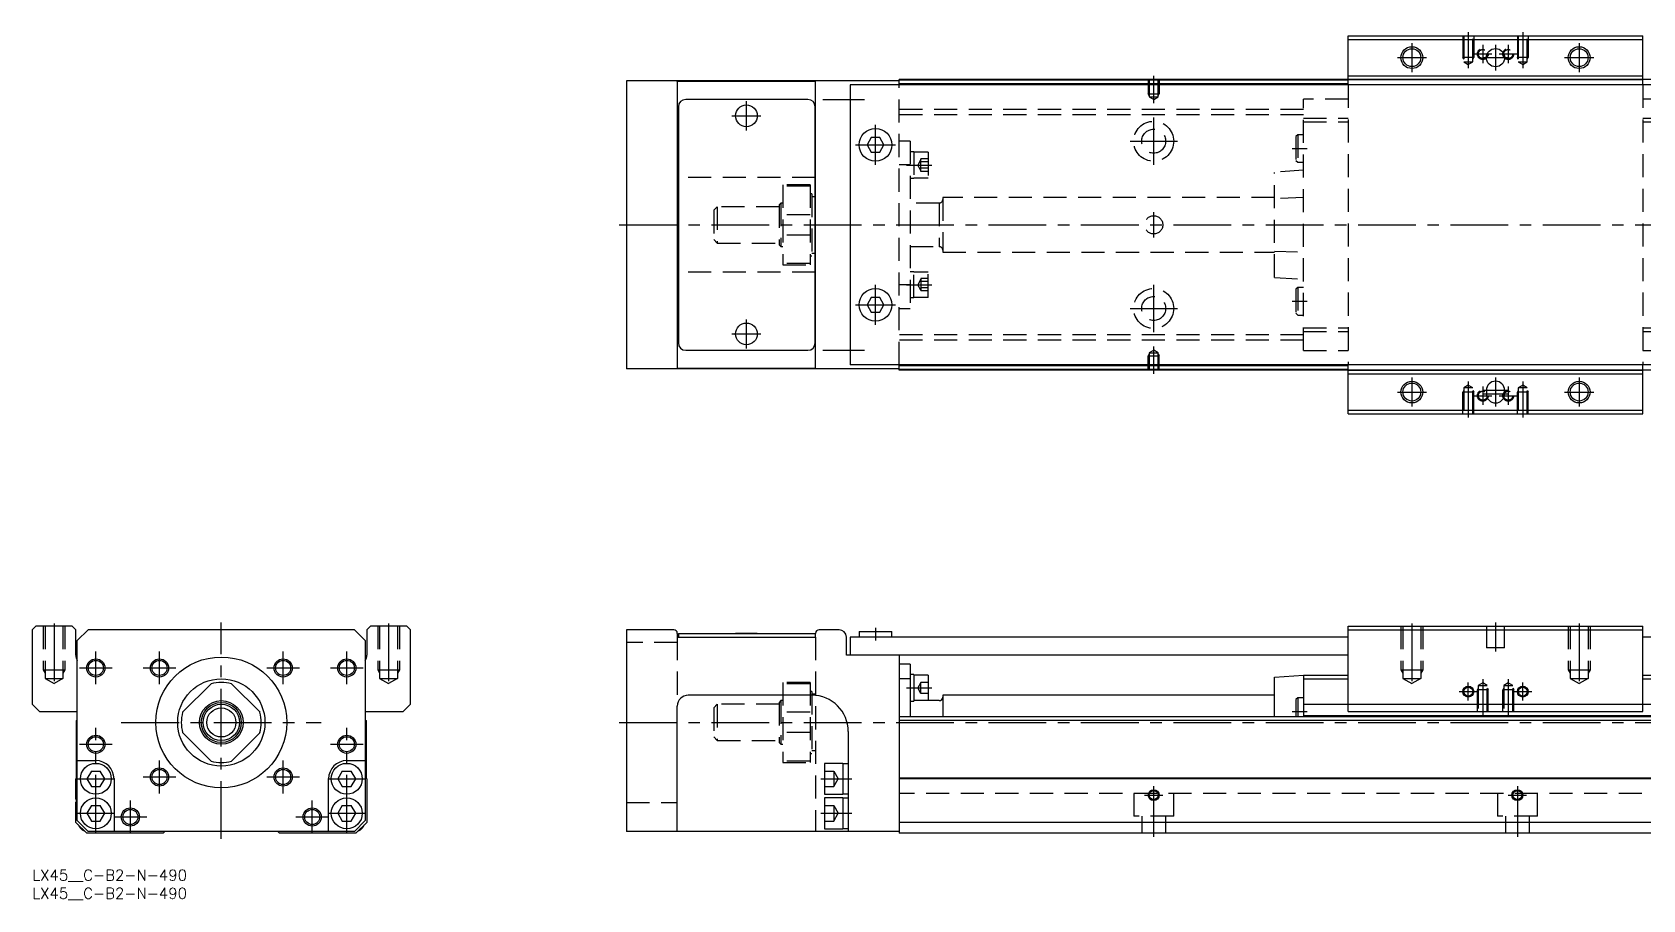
# Model space of a CAD drawing. Extents: x 0 to 924, y -8 to 230.
# Drawn here: x 0 to 442.9, y -8.3 to 230.4 of the extents above; entities that cross this region are included whole.
import ezdxf

# ---------------------------------------------------------------- set-up
doc = ezdxf.new("R2010")
doc.units = 0
doc.header["$LTSCALE"] = 0.5
doc.linetypes.add('CENTER', pattern=[50.8, 31.75, -6.35, 6.35, -6.35])
doc.linetypes.add('DASHED', pattern=[19.05, 12.7, -6.35])
for name, color, linetype in [('MSM_CENTER', 1, 'CENTER'), ('MSM_CONTINUOUS', 7, 'CONTINUOUS'), ('MSM_DASHED', 4, 'DASHED'), ('MSM_NARROW', 5, 'CONTINUOUS'), ('MSM_PART_NUMBER', 7, 'CONTINUOUS')]:
    doc.layers.add(name, color=color, linetype=linetype)
doc.styles.get("Standard").update_dxf_attribs({"font": 'txt.shx', "height": 3, "bigfont": 'bigfont.shx'})

# ---------------------------------------------------------------- blocks, each defined once
blk = doc.blocks.new('*U2')
at = {"layer": 'MSM_PART_NUMBER'}
blk.add_text('LX45__C-B2-N-490', height=3, dxfattribs=at).set_placement((0, -3))
blk = doc.blocks.new('*U3')
at = {"layer": 'MSM_PART_NUMBER'}
blk.add_text('LX45__C-B2-N-490', height=3, dxfattribs=at).set_placement((0, -8))

msp = doc.modelspace()

# ---------------------------------------------------------------- linework, layer by layer
at = {"layer": 'MSM_CENTER'}
for p, q in [((394.9, 230.38), (394.9, 220.47)), ((409.9, 230.38), (409.9, 220.47)), ((379.4, 227.38), (379.4, 219.38)), ((398.9, 226.88), (398.9, 221.88)), ((402.4, 226.88), (402.4, 219.88)), ((405.9, 226.88), (405.9, 221.88)), ((425.4, 227.38), (425.4, 219.38)), ((375.4, 223.38), (383.4, 223.38)), ((396.4, 224.38), (401.4, 224.38)), ((398.9, 223.38), (405.9, 223.38)), ((403.4, 224.38), (408.4, 224.38)), ((421.4, 223.38), (429.4, 223.38)), ((308.4, 210.87), (308.4, 218.38)), ((196.4, 203.38), (196.4, 211.38)), ((217.4, 211.88), (228.9, 211.88)), ((192.4, 207.38), (200.4, 207.38)), ((231.9, 193.88), (231.9, 204.88)), ((308.4, 193.88), (308.4, 206.88)), ((226.4, 199.38), (237.4, 199.38)), ((301.9, 200.38), (314.9, 200.38)), ((346.5, 198.38), (350.6, 198.38)), ((240.4, 193.83), (247.4, 193.83)), ((161.4, 177.38), (742.4, 177.38)), ((308.4, 173.88), (308.4, 180.88)), ((231.9, 149.88), (231.9, 160.88)), ((240.4, 160.92), (247.4, 160.92)), ((308.4, 147.88), (308.4, 160.88)), ((226.4, 155.38), (237.4, 155.38)), ((346.5, 156.38), (350.6, 156.38)), ((196.4, 143.38), (196.4, 151.38)), ((301.9, 154.38), (314.9, 154.38)), ((192.4, 147.38), (200.4, 147.38)), ((217.4, 142.88), (228.9, 142.88)), ((308.4, 136.38), (308.4, 143.89)), ((379.4, 135.38), (379.4, 127.38)), ((394.9, 134.29), (394.9, 124.38)), ((398.9, 132.88), (398.9, 127.88)), ((402.4, 135.38), (402.4, 127.38)), ((405.9, 132.88), (405.9, 127.88)), ((409.9, 134.29), (409.9, 124.38)), ((425.4, 135.38), (425.4, 127.38)), ((375.4, 131.38), (383.4, 131.38)), ((396.4, 130.38), (401.4, 130.38)), ((398.9, 131.88), (405.9, 131.88)), ((398.9, 130.88), (405.9, 130.88)), ((403.4, 130.38), (408.4, 130.38)), ((421.4, 131.38), (429.4, 131.38)), ((6, 67.76), (6, 50.18)), ((52, 8.5), (52, 68)), ((98, 67.76), (98, 50.18)), ((231.9, 66.5), (231.9, 63)), ((379.4, 67.76), (379.4, 50.18)), ((402.4, 68), (402.4, 60)), ((425.4, 67.76), (425.4, 50.18)), ((196.4, 65.11), (196.4, 64.99)), ((17.5, 51), (17.5, 60)), ((35, 51), (35, 60)), ((69, 51), (69, 60)), ((86.5, 51), (86.5, 60)), ((13, 55.5), (22, 55.5)), ((30.5, 55.5), (39.5, 55.5)), ((64.5, 55.5), (73.5, 55.5)), ((82, 55.5), (91, 55.5)), ((240.4, 50), (247.4, 50)), ((392.4, 49), (397.4, 49)), ((394.9, 46.5), (394.9, 51.5)), ((398.9, 52.41), (398.9, 42.5)), ((405.9, 52.41), (405.9, 42.5)), ((407.4, 49), (412.4, 49)), ((409.9, 46.5), (409.9, 51.5)), ((24.5, 40.5), (79.5, 40.5)), ((161.4, 40.5), (742.4, 40.5)), ((346.5, 43.5), (350.6, 43.5)), ((17.5, 10.25), (17.5, 39)), ((86.5, 10.25), (86.5, 39)), ((13, 34.5), (22, 34.5)), ((82, 34.5), (91, 34.5)), ((35, 21), (35, 30)), ((69, 21), (69, 30)), ((12.25, 25), (22.75, 25)), ((30.5, 25.5), (39.5, 25.5)), ((64.5, 25.5), (73.5, 25.5)), ((81.25, 25), (91.75, 25)), ((216.9, 25), (225.4, 25)), ((308.4, 9), (308.4, 23)), ((408.4, 23), (408.4, 9)), ((27, 10), (27, 19)), ((77, 10), (77, 19)), ((305.9, 20.5), (310.9, 20.5)), ((405.9, 20.5), (410.9, 20.5)), ((12.25, 15.5), (22.75, 15.5)), ((22.5, 14.5), (31.5, 14.5)), ((72.5, 14.5), (81.5, 14.5)), ((81.25, 15.5), (91.75, 15.5)), ((216.9, 15.5), (225.4, 15.5))]:
    msp.add_line(p, q, dxfattribs=at)
at = {"layer": 'MSM_CONTINUOUS'}
for p, q in [((361.9, 215.88), (361.9, 229.38)), ((361.9, 229.38), (442.9, 229.38)), ((361.9, 228.38), (442.9, 228.38)), ((442.9, 215.88), (442.9, 229.38)), ((238.4, 215.88), (238.4, 217.38)), ((728.4, 217.38), (238.4, 217.38)), ((361.9, 217.18), (238.4, 217.18)), ((361.9, 218.38), (442.9, 218.38)), ((361.9, 217.38), (442.9, 217.38)), ((163.4, 216.98), (163.4, 137.78)), ((238.4, 216.98), (163.4, 216.98)), ((177.4, 216.8), (177.4, 137.95)), ((215.4, 216.8), (177.4, 216.8)), ((215.4, 137.95), (215.4, 216.8)), ((224.9, 215.88), (224.9, 138.88)), ((739.9, 215.88), (224.9, 215.88)), ((361.9, 216.18), (238.4, 216.18)), ((177.7, 209.88), (177.7, 144.88)), ((213.3, 211.88), (179.7, 211.88)), ((215.3, 144.88), (215.3, 209.88)), ((177.7, 207.48), (177.4, 207.48)), ((177.7, 202.98), (177.4, 202.98)), ((230.74, 201.38), (229.59, 199.38)), ((229.59, 199.38), (230.74, 197.38)), ((233.05, 201.38), (230.74, 201.38)), ((234.2, 199.38), (233.05, 201.38)), ((233.05, 197.38), (234.2, 199.38)), ((230.74, 197.38), (233.05, 197.38)), ((177.7, 190.38), (177.4, 190.38)), ((215.4, 190.38), (215.3, 190.38)), ((215.4, 185.13), (215.3, 185.13)), ((215.3, 169.63), (215.4, 169.63)), ((177.7, 164.38), (177.4, 164.38)), ((215.4, 164.38), (215.3, 164.38)), ((230.74, 157.38), (229.59, 155.38)), ((229.59, 155.38), (230.74, 153.38)), ((233.05, 157.38), (230.74, 157.38)), ((234.2, 155.38), (233.05, 157.38)), ((233.05, 153.38), (234.2, 155.38)), ((177.7, 151.78), (177.4, 151.78)), ((215.4, 151.78), (215.3, 151.78)), ((230.74, 153.38), (233.05, 153.38)), ((177.4, 147.28), (177.7, 147.28)), ((179.7, 142.88), (213.3, 142.88)), ((238.4, 137.78), (163.4, 137.78)), ((177.4, 137.95), (215.4, 137.95)), ((739.9, 138.88), (224.9, 138.88)), ((238.4, 137.38), (238.4, 138.88)), ((361.9, 138.58), (238.4, 138.58)), ((361.9, 137.58), (238.4, 137.58)), ((728.4, 137.38), (238.4, 137.38)), ((361.9, 125.38), (361.9, 138.88)), ((361.9, 137.38), (442.9, 137.38)), ((442.9, 125.38), (442.9, 138.88)), ((361.9, 136.38), (442.9, 136.38)), ((399.9, 131.88), (399.9, 130.88)), ((404.9, 130.88), (404.9, 131.88)), ((361.9, 126.38), (442.9, 126.38)), ((361.9, 125.38), (442.9, 125.38)), ((1, 67), (0, 66)), ((11, 67), (1, 67)), ((12, 66), (11, 67)), ((93, 67), (92, 66)), ((103, 67), (93, 67)), ((104, 66), (103, 67)), ((361.9, 67), (442.9, 67)), ((361.9, 43.5), (361.9, 67)), ((442.9, 43.5), (442.9, 67)), ((0, 66), (0, 45.5)), ((12, 59), (12, 66)), ((15.4, 66), (12.4, 63)), ((12.4, 13.5), (12.4, 63)), ((88.6, 66), (15.4, 66)), ((91.6, 63), (88.6, 66)), ((91.6, 63), (91.6, 13.5)), ((92, 66), (92, 59)), ((104, 45.5), (104, 66)), ((163.4, 66), (163.4, 10.5)), ((176.4, 66), (163.4, 66)), ((177.4, 65), (177.4, 64)), ((177.4, 64), (215.4, 64)), ((177.7, 65), (215.3, 65)), ((177.7, 65), (177.7, 64)), ((193.4, 65.1), (199.4, 65.1)), ((193.4, 65.1), (193.4, 65)), ((199.4, 65), (199.4, 65.1)), ((215.3, 65), (215.3, 64)), ((215.4, 64), (215.4, 65)), ((221.9, 66), (216.4, 66)), ((223.9, 59), (223.9, 64)), ((224.9, 64), (224.9, 59)), ((361.9, 64), (224.9, 64)), ((227.4, 65.5), (227.4, 64)), ((227.4, 65.5), (236.4, 65.5)), ((236.4, 64), (236.4, 65.5)), ((361.9, 66), (442.9, 66)), ((523.9, 64), (442.9, 64)), ((361.9, 59), (223.9, 59)), ((238.4, 59), (238.4, 10)), ((241.4, 56.5), (238.4, 56.5)), ((241.4, 56.5), (241.4, 42)), ((242.4, 53.65), (241.4, 53.65)), ((242.4, 53.65), (242.4, 46.35)), ((246.4, 53.5), (242.4, 53.5)), ((246.4, 53.5), (246.4, 46.5)), ((341.6, 53), (349.6, 53.5)), ((349.6, 53.5), (361.9, 53.5)), ((349.6, 53.5), (349.6, 42)), ((442.9, 53.5), (455.2, 53.5)), ((41.36, 43.3), (49.2, 51.14)), ((54.8, 51.14), (62.64, 43.3)), ((241.4, 52.5), (238.4, 52.5)), ((341.6, 42), (341.6, 53)), ((349.6, 52.5), (361.9, 52.5)), ((442.9, 52.5), (455.2, 52.5)), ((0, 45.5), (2, 43.5)), ((102, 43.5), (104, 45.5)), ((177.4, 10.5), (177.4, 45)), ((214.4, 48), (180.4, 48)), ((241.4, 46.35), (242.4, 46.35)), ((249.4, 46.5), (242.4, 46.5)), ((250.4, 48), (250.4, 42)), ((341.6, 48), (250.4, 48)), ((348, 47.3), (347.5, 46.8)), ((347.5, 46.8), (347.5, 42)), ((349.6, 47.3), (348, 47.3)), ((348, 47.3), (348, 42)), ((349.6, 45.5), (455.2, 45.5)), ((2, 43.5), (12.4, 43.5)), ((12.2, 41), (12.4, 41.2)), ((12.2, 25.2), (12.2, 41)), ((91.6, 43.5), (102, 43.5)), ((91.6, 41.2), (91.8, 41)), ((91.8, 41), (91.8, 25.2)), ((728.4, 42), (238.4, 42)), ((728.4, 41), (238.4, 41)), ((349.6, 42.4), (455.2, 42.4)), ((361.9, 43.5), (442.9, 43.5)), ((49.2, 29.86), (41.36, 37.7)), ((62.64, 37.7), (54.8, 29.86)), ((224.4, 38), (224.4, 10.5)), ((12.4, 30), (17.5, 30)), ((16.27, 27.12), (15.05, 25)), ((16.27, 27.12), (18.73, 27.12)), ((19.95, 25), (18.73, 27.12)), ((85.27, 27.12), (84.05, 25)), ((85.27, 27.12), (87.73, 27.12)), ((86.5, 30), (91.6, 30)), ((88.95, 25), (87.73, 27.12)), ((222.9, 29.25), (217.9, 29.25)), ((217.9, 29.25), (217.9, 20.75)), ((222.9, 29.25), (222.9, 20.75)), ((224.4, 29.15), (222.9, 29.15)), ((12, 25), (12.2, 25.2)), ((12, 19.4), (12, 25)), ((15.05, 25), (16.27, 22.88)), ((16.27, 22.88), (18.73, 22.88)), ((18.73, 22.88), (19.95, 25)), ((22.5, 25), (22.5, 10.5)), ((81.5, 10.5), (81.5, 25)), ((84.05, 25), (85.27, 22.88)), ((85.27, 22.88), (87.73, 22.88)), ((87.73, 22.88), (88.95, 25)), ((91.8, 25.2), (92, 25)), ((92, 25), (92, 13)), ((728.4, 25.2), (238.4, 25.2)), ((728.4, 25), (238.4, 25)), ((12, 13), (12, 18.6)), ((217.9, 20.75), (222.9, 20.75)), ((222.9, 19.75), (217.9, 19.75)), ((217.9, 19.75), (217.9, 11.25)), ((222.9, 20.85), (224.4, 20.85)), ((222.9, 19.75), (222.9, 11.25)), ((224.4, 19.65), (222.9, 19.65)), ((15.4, 10.5), (12.4, 13.5)), ((16.27, 17.62), (15.05, 15.5)), ((15.05, 15.5), (16.27, 13.38)), ((16.27, 17.62), (18.73, 17.62)), ((16.27, 13.38), (18.73, 13.38)), ((19.95, 15.5), (18.73, 17.62)), ((18.73, 13.38), (19.95, 15.5)), ((85.27, 17.62), (84.05, 15.5)), ((84.05, 15.5), (85.27, 13.38)), ((85.27, 17.62), (87.73, 17.62)), ((85.27, 13.38), (87.73, 13.38)), ((88.95, 15.5), (87.73, 17.62)), ((87.73, 13.38), (88.95, 15.5)), ((91.6, 13.5), (88.6, 10.5)), ((15, 10), (12, 13)), ((36, 10), (15, 10)), ((88.6, 10.5), (15.4, 10.5)), ((36.5, 10.5), (36, 10)), ((68, 10), (67.5, 10.5)), ((89, 10), (68, 10)), ((92, 13), (89, 10)), ((238.4, 10.5), (163.4, 10.5)), ((217.9, 11.25), (222.9, 11.25)), ((222.9, 11.35), (224.4, 11.35)), ((728.4, 13), (238.4, 13)), ((728.4, 10), (238.4, 10))]:
    msp.add_line(p, q, dxfattribs=at)
for centre, radius in [((379.4, 223.38), 2.46), ((402.4, 223.38), 2.5), ((425.4, 223.38), 2.46), ((196.4, 207.38), 3), ((231.9, 199.38), 4.5), ((231.9, 155.38), 4.5), ((196.4, 147.38), 3), ((379.4, 131.38), 2.46), ((425.4, 131.38), 2.46), ((52, 40.5), 18), ((17.5, 55.5), 2.07), ((35, 55.5), 2.07), ((69, 55.5), 2.07), ((86.5, 55.5), 2.07), ((52, 40.5), 12), ((394.9, 49), 1.23), ((409.9, 49), 1.23), ((52, 40.5), 6), ((52, 40.5), 5.5), ((52, 40.5), 5), ((52, 40.5), 4), ((17.5, 34.5), 2.07), ((86.5, 34.5), 2.07), ((17.5, 25), 4.25), ((35, 25.5), 2.07), ((69, 25.5), 2.07), ((86.5, 25), 4.25), ((17.5, 15.5), 4.25), ((86.5, 15.5), 4.25), ((308.4, 20.5), 1.23), ((408.4, 20.5), 1.23), ((27, 14.5), 2.07), ((77, 14.5), 2.07)]:
    msp.add_circle(centre, radius, dxfattribs=at)
for centre, radius, start, end in [((179.7, 209.88), 2, 90, 180), ((213.3, 209.88), 2, 0, 90), ((179.7, 144.88), 2, 180, 270), ((213.3, 144.88), 2, 270, 0), ((402.4, 131.88), 2.5, 0, 180), ((402.4, 130.88), 2.5, 180, 0), ((176.4, 65), 1, 0, 90), ((216.4, 65), 1, 90.3138, 180), ((221.87, 63.97), 2.03, 0.8442, 89.1558), ((15, 59), 3, 180, 209.9252), ((89, 59), 3, 330.0724, 0), ((52, 40.5), 11, 75.2726, 104.7274), ((180.4, 45), 3, 90, 180), ((214.4, 38), 10, 0, 90), ((249.4, 47.5), 1, 270, 0), ((52, 40.5), 11, 165.2726, 194.7274), ((52, 40.5), 11, 345.2726, 14.7274), ((17.5, 25), 5, 0, 90), ((52, 40.5), 11, 255.2726, 284.7274), ((86.5, 25), 5, 90, 180), ((11.7, 19), 0.5, 306.8699, 53.1301), ((15.4, 13.5), 3, 201.8151, 248.1849), ((88.6, 13.5), 3, 291.8137, 338.1863)]:
    msp.add_arc(centre, radius, start, end, dxfattribs=at)
at = {"layer": 'MSM_DASHED'}
for p, q in [((393.4, 229.38), (393.4, 223.38)), ((393.67, 229.38), (393.67, 222.18)), ((396.13, 222.18), (396.13, 229.38)), ((396.4, 229.38), (396.4, 223.38)), ((408.4, 229.38), (408.4, 223.38)), ((408.67, 229.38), (408.67, 222.18)), ((411.13, 222.18), (411.13, 229.38)), ((411.4, 229.38), (411.4, 223.38)), ((396.4, 223.38), (393.4, 223.38)), ((393.67, 222.91), (393.4, 223.38)), ((393.67, 222.18), (396.13, 222.18)), ((393.67, 222.18), (394.9, 221.47)), ((394.9, 221.47), (396.13, 222.18)), ((396.13, 222.91), (396.4, 223.38)), ((411.4, 223.38), (408.4, 223.38)), ((408.67, 222.91), (408.4, 223.38)), ((408.67, 222.18), (411.13, 222.18)), ((408.67, 222.18), (409.9, 221.47)), ((409.9, 221.47), (411.13, 222.18)), ((411.13, 222.91), (411.4, 223.38)), ((306.9, 217.38), (306.9, 213.38)), ((307.17, 217.38), (307.17, 212.58)), ((309.63, 212.58), (309.63, 217.38)), ((309.9, 217.38), (309.9, 213.38)), ((442.9, 217.38), (361.9, 217.38)), ((177.4, 216.8), (177.4, 216.98)), ((238.4, 138.88), (238.4, 215.88)), ((306.9, 213.38), (309.9, 213.38)), ((307.17, 212.91), (306.9, 213.38)), ((309.63, 212.91), (309.9, 213.38)), ((361.9, 215.88), (361.9, 138.88)), ((442.9, 215.88), (442.9, 138.88)), ((349.6, 209.13), (238.4, 209.13)), ((307.17, 212.58), (308.4, 211.87)), ((307.17, 212.58), (309.63, 212.58)), ((308.4, 211.87), (309.63, 212.58)), ((361.9, 211.98), (349.6, 211.98)), ((349.6, 142.78), (349.6, 211.98)), ((455.2, 211.98), (442.9, 211.98)), ((349.6, 207.63), (238.4, 207.63)), ((349.6, 206.73), (361.9, 206.73)), ((349.6, 205.73), (361.9, 205.73)), ((442.9, 206.73), (455.2, 206.73)), ((442.9, 205.73), (455.2, 205.73)), ((241.4, 200.38), (238.4, 200.38)), ((241.4, 200.38), (241.4, 154.38)), ((348, 202.18), (347.5, 201.68)), ((347.5, 201.68), (347.5, 195.08)), ((349.6, 202.18), (348, 202.18)), ((348, 202.18), (348, 194.58)), ((242.4, 197.48), (241.4, 197.48)), ((242.4, 197.48), (242.4, 190.18)), ((246.4, 197.33), (242.4, 197.33)), ((244.4, 195.33), (243.53, 193.83)), ((244.4, 192.1), (244.4, 195.56)), ((246.4, 195.56), (244.4, 195.56)), ((246.4, 197.33), (246.4, 190.33)), ((347.5, 195.08), (348, 194.58)), ((241.4, 193.9), (238.4, 193.9)), ((244.4, 192.33), (243.53, 193.83)), ((246.4, 194.7), (244.4, 194.7)), ((246.4, 192.96), (244.4, 192.96)), ((246.4, 192.1), (244.4, 192.1)), ((349.6, 192.38), (341.6, 191.82)), ((341.6, 162.93), (341.6, 191.82)), ((348, 194.58), (349.6, 194.58)), ((215.3, 190.38), (177.7, 190.38)), ((206.4, 188.38), (206.4, 166.38)), ((213.9, 188.38), (206.4, 188.38)), ((213.9, 188.01), (206.4, 188.01)), ((213.9, 188.38), (213.9, 166.38)), ((241.4, 190.18), (242.4, 190.18)), ((242.4, 190.33), (246.4, 190.33)), ((188.4, 182.38), (187.4, 181.38)), ((188.4, 182.38), (188.4, 172.38)), ((205.4, 182.38), (188.4, 182.38)), ((205.9, 183.38), (205.4, 182.88)), ((205.4, 182.88), (205.4, 171.88)), ((205.9, 183.38), (205.9, 171.38)), ((206.4, 183.38), (205.9, 183.38)), ((214.4, 185.88), (213.9, 185.88)), ((214.4, 185.88), (214.4, 168.88)), ((215.3, 185.13), (214.4, 185.13)), ((249.4, 183.38), (241.4, 183.38)), ((249.4, 183.38), (249.4, 171.38)), ((250.4, 184.88), (250.4, 169.88)), ((341.6, 184.88), (250.4, 184.88)), ((349.6, 184.86), (341.6, 184.61)), ((187.4, 181.38), (187.4, 173.38)), ((213.9, 180.17), (206.4, 180.17)), ((187.4, 173.38), (188.4, 172.38)), ((213.9, 174.58), (206.4, 174.58)), ((188.4, 172.38), (205.4, 172.38)), ((205.4, 171.88), (205.9, 171.38)), ((205.9, 171.38), (206.4, 171.38)), ((213.9, 168.88), (214.4, 168.88)), ((214.4, 169.63), (215.3, 169.63)), ((241.4, 171.38), (249.4, 171.38)), ((250.4, 169.88), (341.6, 169.88)), ((341.6, 170.14), (349.6, 169.89)), ((215.3, 164.38), (177.7, 164.38)), ((213.9, 166.74), (206.4, 166.74)), ((206.4, 166.38), (213.9, 166.38)), ((241.4, 164.57), (242.4, 164.57)), ((242.4, 157.27), (242.4, 164.57)), ((242.4, 164.42), (246.4, 164.42)), ((246.4, 157.42), (246.4, 164.42)), ((241.4, 160.85), (238.4, 160.85)), ((244.4, 162.42), (243.53, 160.92)), ((244.4, 159.42), (243.53, 160.92)), ((244.4, 162.65), (244.4, 159.19)), ((246.4, 162.65), (244.4, 162.65)), ((246.4, 161.79), (244.4, 161.79)), ((246.4, 160.05), (244.4, 160.05)), ((341.6, 162.93), (349.6, 162.38)), ((348, 160.18), (347.5, 159.68)), ((347.5, 159.68), (347.5, 153.08)), ((349.6, 160.18), (348, 160.18)), ((348, 160.18), (348, 152.58)), ((242.4, 157.27), (241.4, 157.27)), ((246.4, 157.42), (242.4, 157.42)), ((246.4, 159.19), (244.4, 159.19)), ((238.4, 154.38), (241.4, 154.38)), ((347.5, 153.08), (348, 152.58)), ((348, 152.58), (349.6, 152.58)), ((349.6, 147.13), (238.4, 147.13)), ((349.6, 149.03), (361.9, 149.03)), ((349.6, 148.03), (361.9, 148.03)), ((442.9, 149.03), (455.2, 149.03)), ((442.9, 148.03), (455.2, 148.03)), ((349.6, 145.63), (238.4, 145.63)), ((307.17, 141.84), (306.9, 141.38)), ((308.4, 142.89), (307.17, 142.18)), ((307.17, 142.18), (307.17, 137.38)), ((307.17, 142.18), (309.63, 142.18)), ((309.63, 142.18), (308.4, 142.89)), ((309.63, 137.38), (309.63, 142.18)), ((309.63, 141.84), (309.9, 141.38)), ((349.6, 142.78), (361.9, 142.78)), ((442.9, 142.78), (455.2, 142.78)), ((177.4, 137.95), (177.4, 137.78)), ((306.9, 137.38), (306.9, 141.38)), ((306.9, 141.38), (309.9, 141.38)), ((309.9, 137.38), (309.9, 141.38)), ((442.9, 137.38), (361.9, 137.38)), ((394.9, 133.29), (393.67, 132.58)), ((396.13, 132.58), (394.9, 133.29)), ((409.9, 133.29), (408.67, 132.58)), ((411.13, 132.58), (409.9, 133.29)), ((393.67, 131.84), (393.4, 131.38)), ((393.4, 125.38), (393.4, 131.38)), ((396.4, 131.38), (393.4, 131.38)), ((393.67, 132.58), (393.67, 125.38)), ((396.13, 132.58), (393.67, 132.58)), ((396.13, 125.38), (396.13, 132.58)), ((396.13, 131.84), (396.4, 131.38)), ((396.4, 125.38), (396.4, 131.38)), ((408.67, 131.84), (408.4, 131.38)), ((408.4, 125.38), (408.4, 131.38)), ((411.4, 131.38), (408.4, 131.38)), ((408.67, 132.58), (408.67, 125.38)), ((411.13, 132.58), (408.67, 132.58)), ((411.13, 125.38), (411.13, 132.58)), ((411.13, 131.84), (411.4, 131.38)), ((411.4, 125.38), (411.4, 131.38)), ((3, 67), (3, 55)), ((3.54, 67), (3.54, 52.6)), ((8.46, 67), (8.46, 52.6)), ((9, 67), (9, 55)), ((95, 67), (95, 55)), ((95.54, 67), (95.54, 52.6)), ((100.46, 67), (100.46, 52.6)), ((101, 67), (101, 55)), ((376.4, 67), (376.4, 55)), ((376.94, 67), (376.94, 52.6)), ((381.85, 67), (381.85, 52.6)), ((382.4, 67), (382.4, 55)), ((399.9, 67), (399.9, 61)), ((404.9, 61), (404.9, 67)), ((422.4, 67), (422.4, 55)), ((422.94, 67), (422.94, 52.6)), ((427.85, 67), (427.85, 52.6)), ((428.4, 67), (428.4, 55)), ((177.4, 62.5), (163.4, 62.5)), ((177.4, 64), (177.4, 45)), ((215.4, 64), (215.4, 10.5)), ((404.9, 61), (399.9, 61)), ((3, 55), (9, 55)), ((3, 55), (3.54, 54.06)), ((9, 55), (8.46, 54.06)), ((95, 55), (101, 55)), ((95, 55), (95.54, 54.06)), ((101, 55), (100.46, 54.06)), ((376.4, 55), (382.4, 55)), ((376.4, 55), (376.94, 54.06)), ((382.4, 55), (381.85, 54.06)), ((422.4, 55), (428.4, 55)), ((422.4, 55), (422.94, 54.06)), ((428.4, 55), (427.85, 54.06)), ((3.54, 52.6), (8.46, 52.6)), ((3.54, 52.6), (6, 51.18)), ((8.46, 52.6), (6, 51.18)), ((95.54, 52.6), (100.46, 52.6)), ((95.54, 52.6), (98, 51.18)), ((100.46, 52.6), (98, 51.18)), ((206.4, 51.5), (206.4, 29.5)), ((213.9, 51.5), (206.4, 51.5)), ((213.9, 51.14), (206.4, 51.14)), ((213.9, 51.5), (213.9, 29.5)), ((214.4, 49), (213.9, 49)), ((214.4, 49), (214.4, 32)), ((244.4, 51.5), (243.53, 50)), ((244.4, 48.5), (243.53, 50)), ((244.4, 48.5), (244.4, 51.5)), ((246.4, 51.5), (244.4, 51.5)), ((244.4, 50), (246.4, 50)), ((376.94, 52.6), (381.85, 52.6)), ((376.94, 52.6), (379.4, 51.18)), ((381.85, 52.6), (379.4, 51.18)), ((397.67, 49.97), (397.4, 49.5)), ((400.4, 49.5), (397.4, 49.5)), ((397.4, 43.5), (397.4, 49.5)), ((398.9, 51.41), (397.67, 50.7)), ((397.67, 50.7), (397.67, 43.5)), ((397.67, 50.7), (400.13, 50.7)), ((400.13, 50.7), (398.9, 51.41)), ((400.13, 43.5), (400.13, 50.7)), ((400.13, 49.97), (400.4, 49.5)), ((400.4, 43.5), (400.4, 49.5)), ((404.67, 49.97), (404.4, 49.5)), ((407.4, 49.5), (404.4, 49.5)), ((404.4, 43.5), (404.4, 49.5)), ((405.9, 51.41), (404.67, 50.7)), ((404.67, 50.7), (404.67, 43.5)), ((404.67, 50.7), (407.13, 50.7)), ((407.13, 50.7), (405.9, 51.41)), ((407.13, 43.5), (407.13, 50.7)), ((407.13, 49.97), (407.4, 49.5)), ((407.4, 43.5), (407.4, 49.5)), ((422.94, 52.6), (427.85, 52.6)), ((422.94, 52.6), (425.4, 51.18)), ((427.85, 52.6), (425.4, 51.18)), ((188.4, 45.5), (187.4, 44.5)), ((187.4, 44.5), (187.4, 36.5)), ((188.4, 45.5), (188.4, 35.5)), ((205.4, 45.5), (188.4, 45.5)), ((205.9, 46.5), (205.4, 46)), ((205.4, 46), (205.4, 35)), ((205.9, 46.5), (205.9, 34.5)), ((206.4, 46.5), (205.9, 46.5)), ((215.4, 48.25), (214.4, 48.25)), ((246.4, 48.5), (244.4, 48.5)), ((213.9, 43.3), (206.4, 43.3)), ((187.4, 36.5), (188.4, 35.5)), ((188.4, 35.5), (205.4, 35.5)), ((213.9, 37.7), (206.4, 37.7)), ((205.4, 35), (205.9, 34.5)), ((205.9, 34.5), (206.4, 34.5)), ((213.9, 32), (214.4, 32)), ((214.4, 32.75), (215.4, 32.75)), ((213.9, 29.86), (206.4, 29.86)), ((206.4, 29.5), (213.9, 29.5)), ((217.9, 27.12), (220.4, 27.12)), ((220.4, 27.12), (220.4, 22.88)), ((220.4, 27.12), (221.62, 25)), ((217.9, 25), (220.4, 25)), ((217.9, 22.88), (220.4, 22.88)), ((220.4, 22.88), (221.62, 25)), ((163.4, 18.5), (177.4, 18.5)), ((728.4, 21), (238.4, 21)), ((302.9, 21), (302.9, 14.7)), ((313.9, 14.7), (313.9, 21)), ((402.9, 21), (402.9, 14.7)), ((413.9, 14.7), (413.9, 21)), ((217.9, 17.62), (220.4, 17.62)), ((217.9, 15.5), (220.4, 15.5)), ((217.9, 13.38), (220.4, 13.38)), ((220.4, 17.62), (220.4, 13.38)), ((220.4, 17.62), (221.62, 15.5)), ((220.4, 13.38), (221.62, 15.5)), ((313.9, 14.7), (302.9, 14.7)), ((305.1, 14.7), (305.1, 10)), ((311.7, 10), (311.7, 14.7)), ((413.9, 14.7), (402.9, 14.7)), ((405.1, 14.7), (405.1, 10)), ((411.7, 10), (411.7, 14.7))]:
    msp.add_line(p, q, dxfattribs=at)
for centre, radius in [((398.9, 224.38), 1.5), ((398.9, 224.38), 1.23), ((405.9, 224.38), 1.5), ((405.9, 224.38), 1.23), ((308.4, 200.38), 5.5), ((308.4, 200.38), 3.3), ((308.4, 177.38), 2.5), ((308.4, 154.38), 5.5), ((308.4, 154.38), 3.3), ((398.9, 130.38), 1.5), ((398.9, 130.38), 1.23), ((405.9, 130.38), 1.5), ((405.9, 130.38), 1.23)]:
    msp.add_circle(centre, radius, dxfattribs=at)
for centre, start, end in [((249.4, 184.38), 270, 0), ((249.4, 170.38), 0, 90)]:
    msp.add_arc(centre, 1, start, end, dxfattribs=at)
at = {"layer": 'MSM_NARROW'}
for centre, radius in [((379.4, 223.38), 3), ((425.4, 223.38), 3), ((379.4, 131.38), 3), ((425.4, 131.38), 3), ((17.5, 55.5), 2.5), ((35, 55.5), 2.5), ((69, 55.5), 2.5), ((86.5, 55.5), 2.5), ((394.9, 49), 1.5), ((409.9, 49), 1.5), ((17.5, 34.5), 2.5), ((86.5, 34.5), 2.5), ((35, 25.5), 2.5), ((69, 25.5), 2.5), ((308.4, 20.5), 1.5), ((408.4, 20.5), 1.5), ((27, 14.5), 2.5), ((77, 14.5), 2.5)]:
    msp.add_circle(centre, radius, dxfattribs=at)

# ---------------------------------------------------------------- block references
at = {"layer": 'MSM_CONTINUOUS'}
for name in ['*U2', '*U3']:
    msp.add_blockref(name, (0, 0), dxfattribs=at)

doc.saveas('drawing.dxf')
